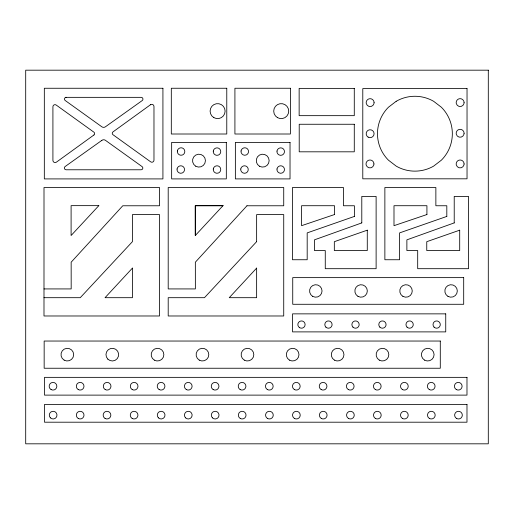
<?xml version="1.0" encoding="UTF-8"?>
<svg xmlns="http://www.w3.org/2000/svg" width="514" height="514" viewBox="0 0 514 514"><rect width="100%" height="100%" fill="white"/><g stroke="black" fill="none" stroke-linecap="round" stroke-linejoin="round"><path stroke-width="0.77" d="M43.992 297.69L80.248 297.69L132.426 241.651L132.426 214.608L159.52 214.608L159.52 315.981L43.992 315.981L43.992 297.69L44.005 187.52L159.539 187.52L159.539 205.773L122.769 205.773L71.157 262.211L71.183 288.926L44.005 288.926M65.272 97.345L141.196 97.345A1.773 1.773 0 0 1 142.224 100.558L105.441 126.778A3.116 3.116 0 0 1 101.811 126.772L65.169 100.481A1.735 1.735 0 0 1 66.177 97.345M222.896 205.773L195.288 205.773L195.32 235.489M177.054 169.003C176.585 171.734 179.624 174.111 182.155 173A3.746 3.746 0 0 0 184.468 170.05L184.475 169.074A3.746 3.746 0 0 0 182.226 166.086C180.061 165.116 177.343 166.652 177.054 169.003M177.336 150.987C176.867 153.718 179.906 156.095 182.444 154.984A3.746 3.746 0 0 0 184.751 152.041L184.757 151.058A3.746 3.746 0 0 0 182.509 148.071C180.343 147.1 177.626 148.636 177.336 150.987M213.271 151.071C212.802 153.795 215.841 156.172 218.379 155.061A3.746 3.746 0 0 0 220.686 152.118L220.692 151.142A3.746 3.746 0 0 0 218.444 148.148C216.278 147.177 213.561 148.713 213.271 151.071M213.271 169.003C212.802 171.734 215.841 174.111 218.379 173A3.746 3.746 0 0 0 220.686 170.05L220.692 169.074A3.746 3.746 0 0 0 218.444 166.086C216.278 165.116 213.561 166.652 213.271 169.003M240.764 169.003C240.295 171.734 243.334 174.111 245.872 173A3.746 3.746 0 0 0 248.178 170.05L248.185 169.074A3.746 3.746 0 0 0 245.936 166.086C243.771 165.116 241.053 166.652 240.764 169.003M241.047 150.987C240.578 153.718 243.623 156.095 246.155 154.984A3.746 3.746 0 0 0 248.461 152.041L248.474 151.058A3.746 3.746 0 0 0 246.219 148.071C244.06 147.1 241.336 148.636 241.047 150.987M276.988 151.071C276.513 153.795 279.558 156.172 282.09 155.061A3.746 3.746 0 0 0 284.396 152.118L284.409 151.142A3.746 3.746 0 0 0 282.16 148.148C279.995 147.177 277.271 148.713 276.988 151.071M276.988 169.003C276.513 171.734 279.558 174.111 282.09 173A3.746 3.746 0 0 0 284.396 170.05L284.409 169.074A3.746 3.746 0 0 0 282.16 166.086C279.995 165.116 277.271 166.652 276.988 169.003M374.083 102.646L373.948 103.667A3.951 3.951 0 0 1 366.315 103.667L366.18 102.646A3.951 3.951 0 0 1 370.131 98.694A3.951 3.951 0 0 1 374.083 102.646M373.935 163.96L373.8 164.981A3.951 3.951 0 0 1 366.167 164.981L366.032 163.96A3.951 3.951 0 0 1 369.984 160.008A3.951 3.951 0 0 1 373.935 163.96M464.084 102.614L463.949 103.635A3.951 3.951 0 0 1 456.316 103.635L456.181 102.614A3.951 3.951 0 0 1 460.133 98.662A3.951 3.951 0 0 1 464.084 102.614M464.084 133.287L463.949 134.308A3.951 3.951 0 0 1 456.316 134.308L456.181 133.287A3.951 3.951 0 0 1 460.133 129.335A3.951 3.951 0 0 1 464.084 133.287M464.084 163.96L463.949 164.981A3.951 3.951 0 0 1 456.316 164.981L456.181 163.96A3.951 3.951 0 0 1 460.133 160.008A3.951 3.951 0 0 1 464.084 163.96M246.964 205.773L195.346 262.211L195.371 288.926L168.2 288.926L168.2 187.52L283.728 187.52L283.728 205.773L246.964 205.773M98.823 205.645L71.099 235.521L71.099 205.645L98.823 205.645M132.426 268.102L105.036 297.69L132.426 297.69L132.426 268.102M223.018 205.645L195.288 235.521L195.288 205.645L223.018 205.645M256.634 268.102L229.244 297.69L256.634 297.69L256.634 268.102M256.634 241.651L204.456 297.69L168.2 297.69L168.2 315.981L283.728 315.981L283.728 214.608L256.634 214.608L256.634 241.651M396.191 101.29L388.443 107.24A37.432 37.432 0 0 0 388.443 160.175L396.191 166.125A37.432 37.432 0 0 0 433.623 166.125L441.378 160.175A37.432 37.432 0 0 0 441.378 107.24L433.623 101.29A37.432 37.432 0 0 0 396.191 101.29M93.901 135.002L56.386 162.167A2.191 2.191 0 0 1 52.916 160.394L52.916 106.726A2.075 2.075 0 0 1 56.199 105.042L93.895 132.175A1.741 1.741 0 0 1 93.901 135.002M150.499 104.734L112.984 131.899A1.741 1.741 0 0 0 112.99 134.726L150.692 161.852A2.075 2.075 0 0 0 153.975 160.169L153.975 106.507A2.191 2.191 0 0 0 150.499 104.734M101.868 140.354L65.085 166.568A1.773 1.773 0 0 0 66.113 169.781L141.132 169.781A1.735 1.735 0 0 0 142.14 166.645L105.498 140.361A3.116 3.116 0 0 0 103.68 139.776L103.359 139.789A3.116 3.116 0 0 0 101.868 140.354M361.792 222.903L314.446 239.845L314.446 250.543L325.266 250.543L325.266 268.693L376.119 268.693L376.119 196.419L361.792 196.419L361.792 222.903M454.222 222.903L406.876 239.845L406.876 250.543L417.689 250.543L417.689 268.693L468.543 268.693L468.543 196.419L454.222 196.419L454.222 222.903M367.279 230.176L334.325 241.689L334.325 250.543L367.279 250.543L367.279 230.176M459.702 230.176L426.755 241.689L426.755 250.543L459.702 250.543L459.702 230.176M354.403 216.426L307.186 232.893L307.186 259.743L292.46 259.743L292.46 187.52L343.455 187.52L343.455 205.754L354.403 205.754L354.403 216.426M446.814 216.426L399.596 232.893L399.596 259.743L384.87 259.743L384.87 187.52L435.866 187.52L435.866 205.754L446.814 205.754L446.814 216.426M334.511 214.537L301.583 225.678L301.583 205.716L334.511 205.716L334.511 214.537M426.922 214.537L393.994 225.678L393.994 205.716L426.922 205.716L426.922 214.537M488.3 70.18L25.7 70.18L25.7 443.82L488.3 443.82L488.3 70.18M162.925 88.26L44.326 88.26L44.326 178.911L162.925 178.911L162.925 88.26M226.777 88.254L171.31 88.254L171.31 134.006L226.777 134.006L226.777 88.254M290.384 88.254L234.917 88.254L234.917 134.006L290.384 134.006L290.384 88.254M354.281 88.376L299.142 88.376L299.142 115.663L354.281 115.663L354.281 88.376M467.033 88.607L362.788 88.607L362.788 178.814L467.033 178.814L467.033 88.607M354.281 124.26L299.212 124.26L299.212 151.816L354.281 151.816L354.281 124.26M226.321 142.384L171.65 142.384L171.65 178.904L226.321 178.904L226.321 142.384M290.031 142.384L235.367 142.384L235.367 178.904L290.031 178.904L290.031 142.384M463.692 277.631L292.736 277.631L292.736 304.282L463.692 304.282L463.692 277.631M445.741 313.861L292.543 313.861L292.543 331.89L445.741 331.89L445.741 313.861M440.292 341.039L44.159 341.039L44.159 368.242L440.292 368.242L440.292 341.039M466.982 377.353L44.506 377.353L44.506 395.118L466.982 395.118L466.982 377.353M466.982 404.441L44.506 404.441L44.506 422.2L466.982 422.2L466.982 404.441M312.692 296.36A6.239 6.239 0 0 0 322.047 290.956A6.239 6.239 0 0 0 312.692 285.553A6.239 6.239 0 0 0 312.692 296.36M357.975 296.36A6.239 6.239 0 0 0 367.33 290.956A6.239 6.239 0 0 0 357.975 285.553A6.239 6.239 0 0 0 357.975 296.36M402.905 296.36A6.239 6.239 0 0 0 412.26 290.956A6.239 6.239 0 0 0 402.905 285.553A6.239 6.239 0 0 0 402.905 296.36M447.957 296.36A6.239 6.239 0 0 0 457.319 290.956A6.239 6.239 0 0 0 447.957 285.553A6.239 6.239 0 0 0 447.957 296.36M434.086 327.142A3.637 3.637 0 0 0 440.17 325.51A3.637 3.637 0 0 0 435.718 321.051A3.637 3.637 0 0 0 434.086 327.142M407.043 327.142A3.637 3.637 0 0 0 413.134 325.51A3.637 3.637 0 0 0 408.675 321.051A3.637 3.637 0 0 0 407.043 327.142M379.865 327.142A3.637 3.637 0 0 0 385.956 325.51A3.637 3.637 0 0 0 381.497 321.051A3.637 3.637 0 0 0 379.865 327.142M352.957 327.142A3.637 3.637 0 0 0 359.048 325.51A3.637 3.637 0 0 0 354.589 321.051A3.637 3.637 0 0 0 352.957 327.142M325.889 327.142A3.637 3.637 0 0 0 331.98 325.51A3.637 3.637 0 0 0 327.521 321.051A3.637 3.637 0 0 0 325.889 327.142M299.656 327.72A3.637 3.637 0 0 0 305.117 324.565A3.637 3.637 0 0 0 299.656 321.417A3.637 3.637 0 0 0 299.656 327.72M64.166 360.134A6.341 6.341 0 0 0 73.675 354.641A6.341 6.341 0 0 0 64.166 349.147A6.341 6.341 0 0 0 64.166 360.134M107.831 359.125A6.341 6.341 0 0 0 118.438 356.279A6.341 6.341 0 0 0 110.671 348.511A6.341 6.341 0 0 0 107.831 359.125M154.348 360.134A6.341 6.341 0 0 0 163.863 354.641A6.341 6.341 0 0 0 154.348 349.147A6.341 6.341 0 0 0 154.348 360.134M199.284 360.134A6.341 6.341 0 0 0 208.8 354.641A6.341 6.341 0 0 0 199.284 349.147A6.341 6.341 0 0 0 199.284 360.134M244.304 360.134A6.341 6.341 0 0 0 253.82 354.641A6.341 6.341 0 0 0 244.304 349.147A6.341 6.341 0 0 0 244.304 360.134M289.472 360.134A6.341 6.341 0 0 0 298.987 354.641A6.341 6.341 0 0 0 289.472 349.147A6.341 6.341 0 0 0 289.472 360.134M334.447 360.134A6.341 6.341 0 0 0 343.962 354.641A6.341 6.341 0 0 0 334.447 349.147A6.341 6.341 0 0 0 334.447 360.134M379.313 360.134A6.341 6.341 0 0 0 388.822 354.641A6.341 6.341 0 0 0 379.313 349.147A6.341 6.341 0 0 0 379.313 360.134M424.583 360.134A6.341 6.341 0 0 0 434.092 354.641A6.341 6.341 0 0 0 424.583 349.147A6.341 6.341 0 0 0 424.583 360.134M51.085 389.567A3.849 3.849 0 0 0 56.855 386.232A3.849 3.849 0 0 0 51.085 382.904A3.849 3.849 0 0 0 51.085 389.567M78.231 389.567A3.849 3.849 0 0 0 84 386.232A3.849 3.849 0 0 0 78.231 382.904A3.849 3.849 0 0 0 78.231 389.567M105.209 389.567A3.849 3.849 0 0 0 110.979 386.232A3.849 3.849 0 0 0 105.209 382.904A3.849 3.849 0 0 0 105.209 389.567M132.22 389.567A3.849 3.849 0 0 0 137.99 386.232A3.849 3.849 0 0 0 132.22 382.904A3.849 3.849 0 0 0 132.22 389.567M159.154 389.567A3.849 3.849 0 0 0 164.93 386.232A3.849 3.849 0 0 0 159.154 382.904A3.849 3.849 0 0 0 159.154 389.567M186.331 389.567A3.849 3.849 0 0 0 192.101 386.232A3.849 3.849 0 0 0 186.331 382.904A3.849 3.849 0 0 0 186.331 389.567M213.181 389.567A3.849 3.849 0 0 0 218.951 386.232A3.849 3.849 0 0 0 213.181 382.904A3.849 3.849 0 0 0 213.181 389.567M240.154 389.567A3.849 3.849 0 0 0 245.923 386.232A3.849 3.849 0 0 0 240.154 382.904A3.849 3.849 0 0 0 240.154 389.567M267.383 389.567A3.849 3.849 0 0 0 273.152 386.232A3.849 3.849 0 0 0 267.383 382.904A3.849 3.849 0 0 0 267.383 389.567M294.393 389.567A3.849 3.849 0 0 0 300.163 386.232A3.849 3.849 0 0 0 294.393 382.904A3.849 3.849 0 0 0 294.393 389.567M321.173 389.567A3.849 3.849 0 0 0 326.943 386.232A3.849 3.849 0 0 0 321.173 382.904A3.849 3.849 0 0 0 321.173 389.567M348.319 389.567A3.849 3.849 0 0 0 354.088 386.232A3.849 3.849 0 0 0 348.319 382.904A3.849 3.849 0 0 0 348.319 389.567M375.355 389.567A3.849 3.849 0 0 0 381.125 386.232A3.849 3.849 0 0 0 375.355 382.904A3.849 3.849 0 0 0 375.355 389.567M402.449 389.567A3.849 3.849 0 0 0 408.225 386.232A3.849 3.849 0 0 0 402.449 382.904A3.849 3.849 0 0 0 402.449 389.567M429.299 389.567A3.849 3.849 0 0 0 435.069 386.232A3.849 3.849 0 0 0 429.299 382.904A3.849 3.849 0 0 0 429.299 389.567M456.329 389.567A3.849 3.849 0 0 0 462.105 386.232A3.849 3.849 0 0 0 456.329 382.904A3.849 3.849 0 0 0 456.329 389.567M348.486 418.46A3.849 3.849 0 0 0 354.255 415.126A3.849 3.849 0 0 0 348.486 411.798A3.849 3.849 0 0 0 348.486 418.46M429.408 418.46A3.849 3.849 0 0 0 435.185 415.126A3.849 3.849 0 0 0 429.408 411.798A3.849 3.849 0 0 0 429.408 418.46M456.554 418.46A3.849 3.849 0 0 0 462.33 415.126A3.849 3.849 0 0 0 456.554 411.798A3.849 3.849 0 0 0 456.554 418.46M375.419 418.46A3.849 3.849 0 0 0 381.189 415.126A3.849 3.849 0 0 0 375.419 411.798A3.849 3.849 0 0 0 375.419 418.46M267.486 418.46A3.849 3.849 0 0 0 273.255 415.126A3.849 3.849 0 0 0 267.486 411.798A3.849 3.849 0 0 0 267.486 418.46M321.308 418.46A3.849 3.849 0 0 0 327.084 415.126A3.849 3.849 0 0 0 321.308 411.798A3.849 3.849 0 0 0 321.308 418.46M294.458 418.46A3.849 3.849 0 0 0 300.227 415.126A3.849 3.849 0 0 0 294.458 411.798A3.849 3.849 0 0 0 294.458 418.46M402.43 418.46A3.849 3.849 0 0 0 408.2 415.126A3.849 3.849 0 0 0 402.43 411.798A3.849 3.849 0 0 0 402.43 418.46M185.567 417.85A3.849 3.849 0 0 0 191.998 416.122A3.849 3.849 0 0 0 187.289 411.412A3.849 3.849 0 0 0 185.567 417.85M212.449 417.85A3.849 3.849 0 0 0 218.887 416.122A3.849 3.849 0 0 0 214.171 411.412A3.849 3.849 0 0 0 212.449 417.85M158.421 417.85A3.849 3.849 0 0 0 164.859 416.122A3.849 3.849 0 0 0 160.15 411.412A3.849 3.849 0 0 0 158.421 417.85M240.256 418.46A3.849 3.849 0 0 0 246.033 415.126A3.849 3.849 0 0 0 240.256 411.798A3.849 3.849 0 0 0 240.256 418.46M132.182 418.46A3.849 3.849 0 0 0 137.951 415.126A3.849 3.849 0 0 0 132.182 411.798A3.849 3.849 0 0 0 132.182 418.46M105.081 418.46A3.849 3.849 0 0 0 110.857 415.126A3.849 3.849 0 0 0 105.081 411.798A3.849 3.849 0 0 0 105.081 418.46M50.411 417.85A3.849 3.849 0 0 0 56.842 416.122A3.849 3.849 0 0 0 52.132 411.412A3.849 3.849 0 0 0 50.411 417.85M78.237 418.46A3.849 3.849 0 0 0 84.013 415.126A3.849 3.849 0 0 0 78.237 411.798A3.849 3.849 0 0 0 78.237 418.46M195.763 166.228A6.444 6.444 0 0 0 205.433 160.644A6.444 6.444 0 0 0 195.763 155.061A6.444 6.444 0 0 0 195.763 166.228M259.474 166.228A6.444 6.444 0 0 0 269.143 160.644A6.444 6.444 0 0 0 259.474 155.061A6.444 6.444 0 0 0 259.474 166.228M213.856 117.622A7.498 7.498 0 0 0 225.106 111.127A7.498 7.498 0 0 0 213.856 104.631A7.498 7.498 0 0 0 213.856 117.622M277.464 117.622A7.498 7.498 0 0 0 288.714 111.127A7.498 7.498 0 0 0 277.464 104.631A7.498 7.498 0 0 0 277.464 117.622M368.152 137.129A3.951 3.951 0 0 0 374.083 133.711A3.951 3.951 0 0 0 368.152 130.286A3.951 3.951 0 0 0 368.152 137.129"/></g></svg>
